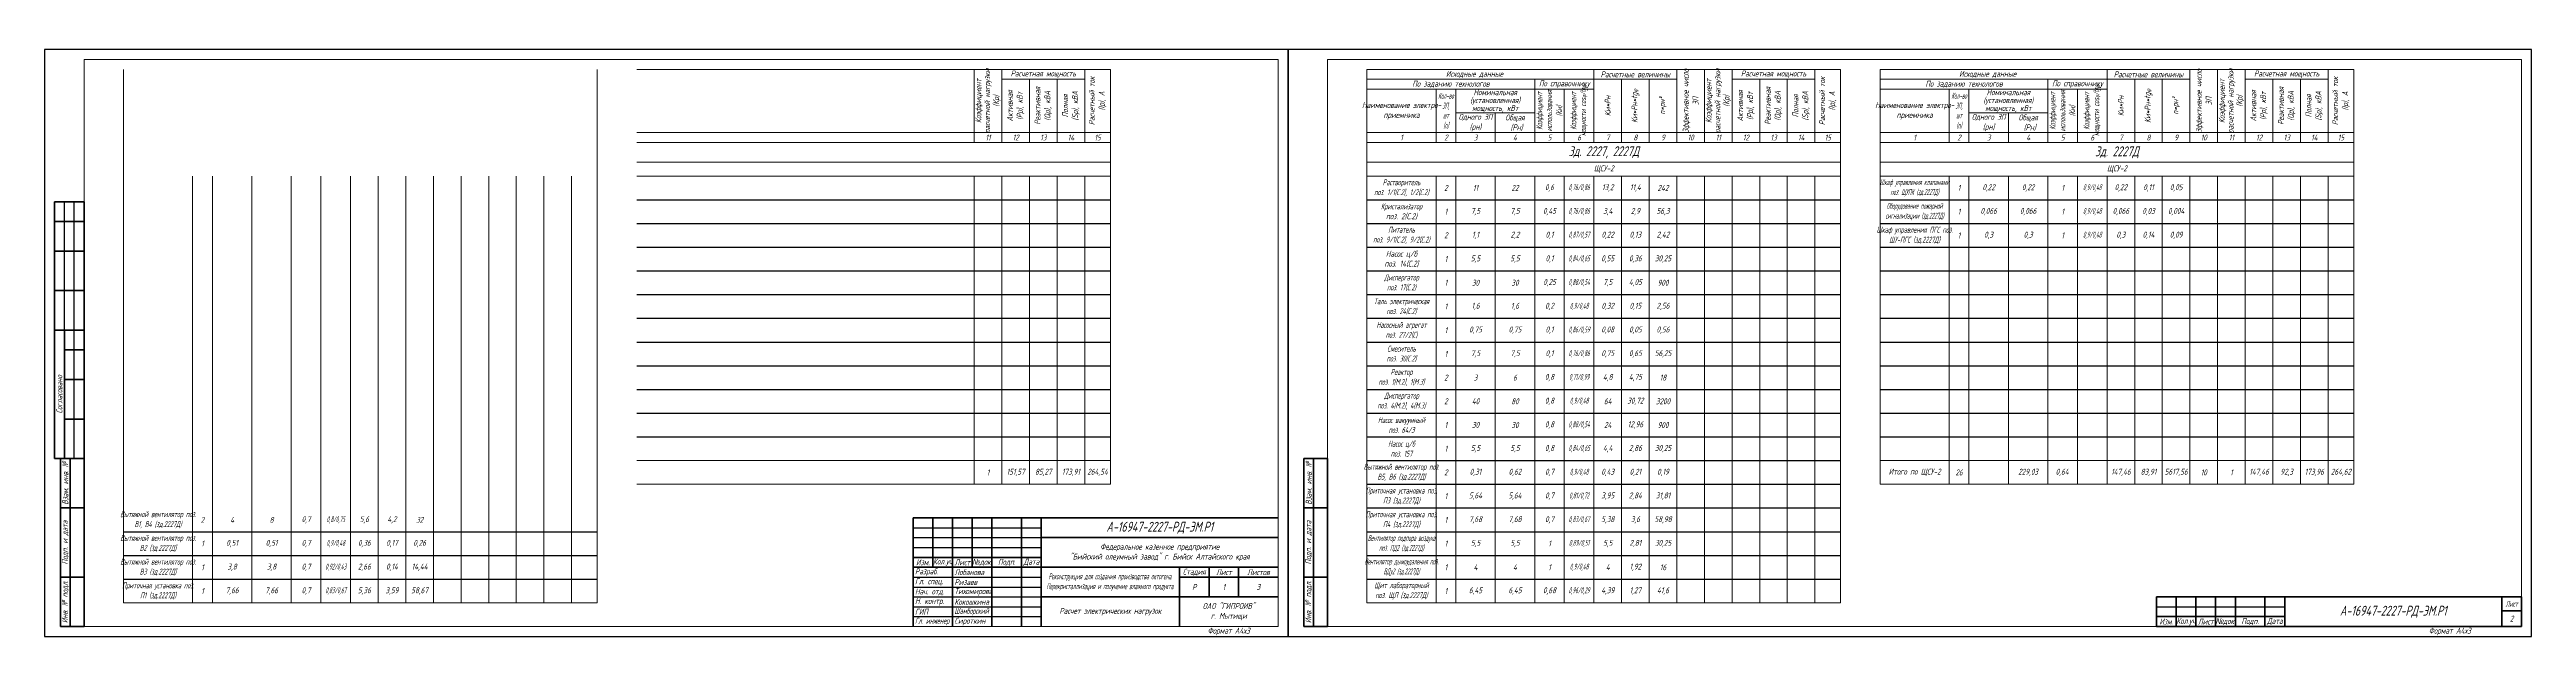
# Model space of a CAD drawing. Header units: millimetres. Extents: x -14296 to 10264, y -13087 to -5602.
# Drawn here: x 397 to 1652, y -13087 to -12790 of the extents above; entities that cross this region are included whole.
import ezdxf

# ---------------------------------------------------------------- set-up
doc = ezdxf.new("R2010")
doc.units = ezdxf.units.MM
for name, color, linetype, lineweight in [('Рамка толстая', 7, 'Continuous', 15), ('Рамка тонкая', 5, 'Continuous', 25), ('ТаБлица', 253, 'Continuous', 15), ('Текст', 7, 'Continuous', 20), ('Штампы', 252, 'Continuous', 25)]:
    doc.layers.add(name, color=color, linetype=linetype, lineweight=lineweight)
doc.styles.add('Simplex', font='simplex.shx', dxfattribs={"width": 0.7, "oblique": 15})

# ---------------------------------------------------------------- blocks, each defined once
blk = doc.blocks.new('A$C7D080345')
at = {"layer": 'Рамка толстая'}
for p, q in [((20, 292), (20, 5)), ((625, 292), (20, 292)), ((625, 5), (625, 292)), ((20, 5), (625, 5))]:
    blk.add_line(p, q, dxfattribs=at)
at = {"layer": 'Рамка тонкая'}
for p, q in [((0, 297), (0, 0)), ((630, 297), (0, 297)), ((630, 0), (630, 297)), ((0, 0), (630, 0))]:
    blk.add_line(p, q, dxfattribs=at)
blk = doc.blocks.new('*T1003')
at = {"layer": 'Штампы', "color": 0, "linetype": 'ByBlock', "lineweight": 60, "transparency": 16777216}
for p, q in [((0, 0), (0, 85)), ((0, 85), (12, 85)), ((5, 0), (5, 85)), ((12, 0), (12, 85)), ((0, 60), (12, 60)), ((0, 25), (12, 25)), ((0, 0), (12, 0))]:
    blk.add_line(p, q, dxfattribs=at)
at = {"layer": 'Штампы', "color": 2, "transparency": 16777216, "char_height": 3, "attachment_point": 5, "rotation": 90, "style": 'Simplex'}
for s, insert, width in [('Взам. инв. {\\Fgost|c204;№}', (2.5, 72.5), 25), ('Подп. и дата', (2.5, 42.5), 35), ('Инв. {\\Fgost|c204;№} подл.', (2.5, 12.5), 25)]:
    blk.add_mtext(s, dxfattribs=dict(at, insert=insert, width=width))
blk = doc.blocks.new('*T1030')
at = {"layer": 'Штампы', "color": 0, "linetype": 'ByBlock', "lineweight": 60, "transparency": 16777216}
for p, q in [((0, 0), (0, 130)), ((0, 130), (15, 130)), ((15, 0), (15, 130)), ((0, 120), (15, 120)), ((0, 105), (15, 105)), ((0, 85), (15, 85)), ((0, 65), (15, 65)), ((5, 0), (5, 65)), ((5, 55), (15, 55)), ((5, 40), (15, 40)), ((5, 20), (15, 20)), ((0, 0), (15, 0))]:
    blk.add_line(p, q, dxfattribs=at)
at = {"layer": 'Штампы', "color": 5, "linetype": 'ByBlock', "lineweight": 25, "transparency": 16777216}
for p, q in [((5, 65), (5, 130)), ((10, 0), (10, 130))]:
    blk.add_line(p, q, dxfattribs=at)
at = {"layer": 'Штампы', "color": 2, "transparency": 16777216, "insert": (2.5, 32.5), "char_height": 3, "width": 61, "attachment_point": 5, "rotation": 90, "style": 'Simplex'}
blk.add_mtext('Согласовано', dxfattribs=at)
blk = doc.blocks.new('*T1031')
at = {"layer": 'Штампы', "color": 0, "linetype": 'ByBlock', "lineweight": 60, "transparency": 16777216}
for p, q in [((0, 0), (0, 85)), ((0, 85), (12, 85)), ((5, 0), (5, 85)), ((12, 0), (12, 85)), ((0, 60), (12, 60)), ((0, 25), (12, 25)), ((0, 0), (12, 0))]:
    blk.add_line(p, q, dxfattribs=at)
at = {"layer": 'Штампы', "color": 2, "transparency": 16777216, "char_height": 3, "attachment_point": 5, "rotation": 90, "style": 'Simplex'}
for s, insert, width in [('Взам. инв. {\\Fgost|c204;№}', (2.5, 72.5), 25), ('Подп. и дата', (2.5, 42.5), 35), ('Инв. {\\Fgost|c204;№} подл.', (2.5, 12.5), 25)]:
    blk.add_mtext(s, dxfattribs=dict(at, insert=insert, width=width))

msp = doc.modelspace()

# ---------------------------------------------------------------- linework, layer by layer
at = {"layer": 'Рамка тонкая'}
for p, q in [((694.28378, -12865.74064), (934.28378, -12865.74064)), ((1064.28378, -12865.74064), (1304.28378, -12865.74064)), ((1324.28378, -12865.74064), (1564.28378, -12865.74064)), ((694.28378, -12877.74064), (934.28378, -12877.74064)), ((1064.28378, -12877.74064), (1304.28378, -12877.74064)), ((1324.28378, -12877.74064), (1564.28378, -12877.74064)), ((694.28378, -12889.74064), (934.28378, -12889.74064)), ((1064.28378, -12889.74064), (1304.28378, -12889.74064)), ((1324.28378, -12889.74064), (1564.28378, -12889.74064)), ((694.28378, -12901.74064), (934.28378, -12901.74064)), ((694.28378, -12913.74064), (934.28378, -12913.74064)), ((1064.28378, -12901.74064), (1304.28378, -12901.74064)), ((1064.28378, -12913.74064), (1304.28378, -12913.74064)), ((1324.28378, -12901.74064), (1564.28378, -12901.74064)), ((1324.28378, -12913.74064), (1564.28378, -12913.74064)), ((694.28378, -12925.74064), (934.28378, -12925.74064)), ((1064.28378, -12925.74064), (1304.28378, -12925.74064)), ((1324.28378, -12925.74064), (1564.28378, -12925.74064)), ((694.28378, -12937.74064), (934.28378, -12937.74064)), ((1064.28378, -12937.74064), (1304.28378, -12937.74064)), ((1324.28378, -12937.74064), (1564.28378, -12937.74064)), ((694.28378, -12949.74064), (934.28378, -12949.74064)), ((1064.28378, -12949.74064), (1304.28378, -12949.74064)), ((1324.28378, -12949.74064), (1564.28378, -12949.74064)), ((694.28378, -12961.74064), (934.28378, -12961.74064)), ((1064.28378, -12961.74064), (1304.28378, -12961.74064)), ((1324.28378, -12961.74064), (1564.28378, -12961.74064)), ((694.28378, -12973.74064), (934.28378, -12973.74064)), ((1064.28378, -12973.74064), (1304.28378, -12973.74064)), ((1324.28378, -12973.74064), (1564.28378, -12973.74064)), ((694.28378, -12985.74064), (934.28378, -12985.74064)), ((1064.28378, -12985.74064), (1304.28378, -12985.74064)), ((1324.28378, -12985.74064), (1564.28378, -12985.74064)), ((1064.28378, -12997.74064), (1304.28378, -12997.74064)), ((1064.28378, -13009.74064), (1304.28378, -13009.74064)), ((1064.28378, -13021.74064), (1304.28378, -13021.74064)), ((434.28378, -13033.74064), (674.28378, -13033.74064)), ((1064.28378, -13033.74064), (1304.28378, -13033.74064)), ((434.28378, -13045.74064), (674.28378, -13045.74064)), ((1064.28378, -13045.74064), (1304.28378, -13045.74064)), ((434.28378, -13057.74064), (674.28378, -13057.74064)), ((1064.28378, -13057.74064), (1304.28378, -13057.74064))]:
    msp.add_line(p, q, dxfattribs=at)
at = {"layer": 'ТаБлица'}
for p, q in [((434.28378, -12799.74064), (434.28378, -13069.74064)), ((674.28378, -13069.74064), (674.28378, -12799.74064)), ((694.28378, -12799.74064), (934.28378, -12799.74064)), ((865.28378, -12799.74064), (865.28378, -12836.74064)), ((879.28378, -12799.74064), (879.28378, -12836.74064)), ((921.28378, -12799.74064), (921.28378, -12836.74064)), ((934.28378, -13009.74064), (934.28378, -12799.74064)), ((1064.28378, -12799.74064), (1304.28378, -12799.74064)), ((1064.28378, -12799.74064), (1064.28378, -13069.74064)), ((1179.28378, -12799.74064), (1179.28378, -12836.74064)), ((1221.28378, -12799.74064), (1221.28378, -12836.74064)), ((1235.28378, -12799.74064), (1235.28378, -12836.74064)), ((1249.28378, -12799.74064), (1249.28378, -12836.74064)), ((1291.28378, -12799.74064), (1291.28378, -12836.74064)), ((1304.28378, -13069.74064), (1304.28378, -12799.74064)), ((1324.28378, -12799.74064), (1564.28378, -12799.74064)), ((1324.28378, -12799.74064), (1324.28378, -13009.74064)), ((1439.28378, -12799.74064), (1439.28378, -12836.74064)), ((1481.28378, -12799.74064), (1481.28378, -12836.74064)), ((1495.28378, -12799.74064), (1495.28378, -12836.74064)), ((1509.28378, -12799.74064), (1509.28378, -12836.74064)), ((1551.28378, -12799.74064), (1551.28378, -12836.74064)), ((1564.28378, -13009.74064), (1564.28378, -12799.74064)), ((879.28378, -12804.74064), (921.28378, -12804.74064)), ((893.28378, -12804.74064), (893.28378, -12836.74064)), ((907.28378, -12804.74064), (907.28378, -12836.74064)), ((1064.28378, -12804.74064), (1221.28378, -12804.74064)), ((1064.28378, -12809.74064), (1179.28378, -12809.74064)), ((1099.28378, -12809.74064), (1099.28378, -12836.74064)), ((1109.28378, -12809.74064), (1109.28378, -12836.74064)), ((1149.28378, -12804.74064), (1149.28378, -12836.74064)), ((1164.28378, -12809.74064), (1164.28378, -12836.74064)), ((1193.28378, -12804.74064), (1193.28378, -12836.74064)), ((1207.28378, -12804.74064), (1207.28378, -12836.74064)), ((1249.28378, -12804.74064), (1291.28378, -12804.74064)), ((1263.28378, -12804.74064), (1263.28378, -12836.74064)), ((1277.28378, -12804.74064), (1277.28378, -12836.74064)), ((1324.28378, -12804.74064), (1481.28378, -12804.74064)), ((1324.28378, -12809.74064), (1439.28378, -12809.74064)), ((1359.28378, -12809.74064), (1359.28378, -12836.74064)), ((1369.28378, -12809.74064), (1369.28378, -12836.74064)), ((1409.28378, -12804.74064), (1409.28378, -12836.74064)), ((1424.28378, -12809.74064), (1424.28378, -12836.74064)), ((1453.28378, -12804.74064), (1453.28378, -12836.74064)), ((1467.28378, -12804.74064), (1467.28378, -12836.74064)), ((1509.28378, -12804.74064), (1551.28378, -12804.74064)), ((1523.28378, -12804.74064), (1523.28378, -12836.74064)), ((1537.28378, -12804.74064), (1537.28378, -12836.74064)), ((1109.28378, -12821.74064), (1149.28378, -12821.74064)), ((1129.28378, -12821.74064), (1129.28378, -12836.74064)), ((1369.28378, -12821.74064), (1409.28378, -12821.74064)), ((1389.28378, -12821.74064), (1389.28378, -12836.74064)), ((694.28378, -12831.74064), (934.28378, -12831.74064)), ((694.28378, -12836.74064), (934.28378, -12836.74064)), ((1064.28378, -12831.74064), (1304.28378, -12831.74064)), ((1064.28378, -12836.74064), (1304.28378, -12836.74064)), ((1324.28378, -12831.74064), (1564.28378, -12831.74064)), ((1324.28378, -12836.74064), (1564.28378, -12836.74064)), ((694.28378, -12846.74064), (934.28378, -12846.74064)), ((1064.28378, -12846.74064), (1304.28378, -12846.74064)), ((1324.28378, -12846.74064), (1564.28378, -12846.74064)), ((469.28378, -12853.74064), (469.28378, -13069.74064)), ((479.28378, -12853.74064), (479.28378, -13069.74064)), ((499.28378, -12853.74064), (499.28378, -13069.74064)), ((519.28378, -12853.74064), (519.28378, -13069.74064)), ((534.28378, -12853.74064), (534.28378, -13069.74064)), ((549.28378, -12853.74064), (549.28378, -13069.74064)), ((563.28378, -12853.74064), (563.28378, -13069.74064)), ((577.28378, -12853.74064), (577.28378, -13069.74064)), ((591.28378, -12853.74064), (591.28378, -13069.74064)), ((605.28378, -12853.74064), (605.28378, -13069.74064)), ((619.28378, -12853.74064), (619.28378, -13069.74064)), ((633.28378, -12853.74064), (633.28378, -13069.74064)), ((647.28378, -12853.74064), (647.28378, -13069.74064)), ((661.28378, -12853.74064), (661.28378, -13069.74064)), ((694.28378, -12853.74064), (934.28378, -12853.74064)), ((865.28378, -12853.74064), (865.28378, -13009.74064)), ((879.28378, -12853.74064), (879.28378, -13009.74064)), ((893.28378, -12853.74064), (893.28378, -13009.74064)), ((907.28378, -12853.74064), (907.28378, -13009.74064)), ((921.28378, -12853.74064), (921.28378, -13009.74064)), ((1064.28378, -12853.74064), (1304.28378, -12853.74064)), ((1099.28378, -12853.74064), (1099.28378, -13069.74064)), ((1109.28378, -12853.74064), (1109.28378, -13069.74064)), ((1129.28378, -12853.74064), (1129.28378, -13069.74064)), ((1149.28378, -12853.74064), (1149.28378, -13069.74064)), ((1164.28378, -12853.74064), (1164.28378, -13069.74064)), ((1179.28378, -12853.74064), (1179.28378, -13069.74064)), ((1193.28378, -12853.74064), (1193.28378, -13069.74064)), ((1207.28378, -12853.74064), (1207.28378, -13069.74064)), ((1221.28378, -12853.74064), (1221.28378, -13069.74064)), ((1235.28378, -12853.74064), (1235.28378, -13069.74064)), ((1249.28378, -12853.74064), (1249.28378, -13069.74064)), ((1263.28378, -12853.74064), (1263.28378, -13069.74064)), ((1277.28378, -12853.74064), (1277.28378, -13069.74064)), ((1291.28378, -12853.74064), (1291.28378, -13069.74064)), ((1324.28378, -12853.74064), (1564.28378, -12853.74064)), ((1359.28378, -12853.74064), (1359.28378, -13009.74064)), ((1369.28378, -12853.74064), (1369.28378, -13009.74064)), ((1389.28378, -12853.74064), (1389.28378, -13009.74064)), ((1409.28378, -12853.74064), (1409.28378, -13009.74064)), ((1424.28378, -12853.74064), (1424.28378, -13009.74064)), ((1439.28378, -12853.74064), (1439.28378, -13009.74064)), ((1453.28378, -12853.74064), (1453.28378, -13009.74064)), ((1467.28378, -12853.74064), (1467.28378, -13009.74064)), ((1481.28378, -12853.74064), (1481.28378, -13009.74064)), ((1495.28378, -12853.74064), (1495.28378, -13009.74064)), ((1509.28378, -12853.74064), (1509.28378, -13009.74064)), ((1523.28378, -12853.74064), (1523.28378, -13009.74064)), ((1537.28378, -12853.74064), (1537.28378, -13009.74064)), ((1551.28378, -12853.74064), (1551.28378, -13009.74064)), ((694.28378, -12997.74064), (934.28378, -12997.74064)), ((1324.28378, -12997.74064), (1564.28378, -12997.74064)), ((694.28378, -13009.74064), (934.28378, -13009.74064)), ((1324.28378, -13009.74064), (1564.28378, -13009.74064)), ((434.28378, -13069.74064), (674.28378, -13069.74064)), ((1064.28378, -13069.74064), (1304.28378, -13069.74064))]:
    msp.add_line(p, q, dxfattribs=at)
at = {"layer": 'Штампы', "lineweight": 60}
for p, q in [((414.28378, -13026.74064), (414.28378, -13081.74064)), ((834.28378, -13026.74064), (1019.28378, -13026.74064)), ((834.28378, -13026.74064), (834.28378, -13081.74064)), ((844.28378, -13026.74064), (844.28378, -13051.74064)), ((854.28378, -13026.74064), (854.28378, -13081.74064)), ((864.28378, -13026.74064), (864.28378, -13051.74064)), ((874.28378, -13026.74064), (874.28378, -13081.74064)), ((889.28378, -13026.74064), (889.28378, -13081.74064)), ((899.28378, -13026.74064), (899.28378, -13081.74064)), ((1044.28378, -13026.74064), (1044.28378, -13081.74064)), ((899.28378, -13036.74064), (1019.28378, -13036.74064)), ((834.28378, -13046.74064), (899.28378, -13046.74064)), ((834.28378, -13051.74064), (1019.28378, -13051.74064)), ((969.28378, -13051.74064), (969.28378, -13081.74064)), ((984.28378, -13051.74064), (984.28378, -13066.74064)), ((999.28378, -13051.74064), (999.28378, -13066.74064)), ((969.28378, -13056.74064), (1019.28378, -13056.74064)), ((899.28378, -13066.74064), (1019.28378, -13066.74064)), ((1464.28378, -13066.74064), (1649.28378, -13066.74064)), ((1464.28378, -13066.74064), (1464.28378, -13081.74064)), ((1464.28378, -13076.74064), (1529.28378, -13076.74064)), ((1474.28378, -13066.74064), (1474.28378, -13081.74064)), ((1484.28378, -13066.74064), (1484.28378, -13081.74064)), ((1494.28378, -13066.74064), (1494.28378, -13081.74064)), ((1504.28378, -13066.74064), (1504.28378, -13081.74064)), ((1519.28378, -13066.74064), (1519.28378, -13081.74064)), ((1529.28378, -13066.74064), (1529.28378, -13081.74064)), ((1639.28378, -13066.74064), (1649.28378, -13066.74064)), ((1639.28378, -13066.74064), (1639.28378, -13081.74064)), ((1639.28378, -13073.74064), (1649.28378, -13073.74064)), ((1649.28378, -13066.74064), (1649.28378, -13081.74064)), ((1649.28378, -13066.74064), (1649.28378, -13081.74064)), ((1464.28378, -13081.74064), (1649.28378, -13081.74064)), ((1639.28378, -13081.74064), (1649.28378, -13081.74064))]:
    msp.add_line(p, q, dxfattribs=at)
at = {"layer": 'Штампы', "color": 5}
for p, q in [((834.28378, -13031.74064), (899.28378, -13031.74064)), ((834.28378, -13036.74064), (899.28378, -13036.74064)), ((834.28378, -13041.74064), (899.28378, -13041.74064)), ((834.28378, -13056.74064), (899.28378, -13056.74064)), ((834.28378, -13061.74064), (899.28378, -13061.74064)), ((834.28378, -13066.74064), (899.28378, -13066.74064)), ((834.28378, -13071.74064), (899.28378, -13071.74064)), ((834.28378, -13076.74064), (899.28378, -13076.74064)), ((1464.28378, -13071.74064), (1529.28378, -13071.74064))]:
    msp.add_line(p, q, dxfattribs=at)

# ---------------------------------------------------------------- block references
for name, p in [('A$C7D080345', (394.28379, -13086.74063)), ('A$C7D080345', (1024.28379, -13086.74063)), ('*T1030', (399.28378, -12996.74064)), ('*T1031', (402.28378, -13081.74064)), ('*T1003', (1032.28378, -13081.74064))]:
    msp.add_blockref(name, p)

# ---------------------------------------------------------------- texts
at = {"layer": 'Текст', "char_height": 3, "style": 'Simplex'}
for s, insert, width, attachment_point in [('Расчетная мощность', (900.28378, -12802.24064), 42, 5), ('Исходные данные', (1118.78378, -12802.24064), 109, 5), ('Расчетные величины', (1200.28378, -12802.24064), 42, 5), ('Расчетная мощность', (1270.28378, -12802.24064), 42, 5), ('Исходные данные', (1378.78378, -12802.24064), 109, 5), ('Расчетные величины', (1460.28378, -12802.24064), 42, 5), ('Расчетная мощность', (1530.28378, -12802.24064), 42, 5), ('По заданию технологов', (1106.78378, -12807.24064), 85, 5), ('{\\W0.7;По справочнику}', (1164.28378, -12807.24064), 30, 5), ('По заданию технологов', (1366.78378, -12807.24064), 85, 5), ('{\\W0.7;По справочнику}', (1424.28378, -12807.24064), 30, 5), ('Наименование электро-\\Pприемника', (1081.78378, -12820.74064), 35, 5), ('{\\W0.5;Кол-во ЭП, \\Pшт\\P(n)}', (1104.28378, -12820.74064), 10, 5), ('Одного ЭП (pн)', (1119.28378, -12826.74064), 20, 5), ('Общая\\P (Pн)', (1139.28378, -12826.74064), 20, 5), ('Наименование электро-\\Pприемника', (1341.78378, -12820.74064), 35, 5), ('{\\W0.5;Кол-во ЭП, \\Pшт\\P(n)}', (1364.28378, -12820.74064), 10, 5), ('Одного ЭП (pн)', (1379.28378, -12826.74064), 20, 5), ('Общая\\P (Pн)', (1399.28378, -12826.74064), 20, 5), ('11', (872.28378, -12834.24064), 14, 5), ('12', (886.28378, -12834.24064), 14, 5), ('13', (900.28378, -12834.24064), 14, 5), ('14', (914.28378, -12834.24064), 14, 5), ('15', (927.78378, -12834.24064), 13, 5), ('1', (1081.78378, -12834.24064), 35, 5), ('2', (1104.28378, -12834.24064), 10, 5), ('3', (1119.28378, -12834.24064), 20, 5), ('4', (1139.28378, -12834.24064), 20, 5), ('5', (1156.78378, -12834.24064), 15, 5), ('6', (1171.78378, -12834.24064), 15, 5), ('7', (1186.28378, -12834.24064), 14, 5), ('8', (1200.28378, -12834.24064), 14, 5), ('9', (1214.28378, -12834.24064), 14, 5), ('10', (1228.28378, -12834.24064), 14, 5), ('11', (1242.28378, -12834.24064), 14, 5), ('12', (1256.28378, -12834.24064), 14, 5), ('13', (1270.28378, -12834.24064), 14, 5), ('14', (1284.28378, -12834.24064), 14, 5), ('15', (1297.78378, -12834.24064), 13, 5), ('1', (1341.78378, -12834.24064), 35, 5), ('2', (1364.28378, -12834.24064), 10, 5), ('3', (1379.28378, -12834.24064), 20, 5), ('4', (1399.28378, -12834.24064), 20, 5), ('5', (1416.78378, -12834.24064), 15, 5), ('6', (1431.78378, -12834.24064), 15, 5), ('7', (1446.28378, -12834.24064), 14, 5), ('8', (1460.28378, -12834.24064), 14, 5), ('9', (1474.28378, -12834.24064), 14, 5), ('10', (1488.28378, -12834.24064), 14, 5), ('11', (1502.28378, -12834.24064), 14, 5), ('12', (1516.28378, -12834.24064), 14, 5), ('13', (1530.28378, -12834.24064), 14, 5), ('14', (1544.28378, -12834.24064), 14, 5), ('15', (1557.78378, -12834.24064), 13, 5), ('ЩСУ-2', (1184.28378, -12850.24064), 240, 5), ('ЩСУ-2', (1444.28378, -12850.24064), 240, 5), ('{\\W0.6;Растворитель \\Pпоз. 1/1(С.2), 1/2(С.2)}', (1081.78378, -12859.74064), 35, 5), ('2', (1104.28378, -12859.74064), 10, 5), ('11', (1119.28378, -12859.74064), 20, 5), ('22', (1139.28378, -12859.74064), 20, 5), ('0,6', (1156.78378, -12859.74064), 15, 5), ('{\\W0.5;0,76/0,86}', (1171.78378, -12859.74064), 15, 5), ('13,2', (1186.28378, -12859.74064), 14, 5), ('11,4', (1200.28378, -12859.74064), 14, 5), ('242', (1214.28378, -12859.74064), 14, 5), ('{\\W0.5;Шкаф управления клапанами поз. ЩУПК (зд.2227Д)}', (1341.78378, -12859.74064), 35, 5), ('1', (1364.28378, -12859.74064), 10, 5), ('0,22', (1379.28378, -12859.74064), 20, 5), ('0,22', (1399.28378, -12859.74064), 20, 5), ('1', (1416.78378, -12859.74064), 15, 5), ('{\\W0.5;0,9/0,48}', (1431.78378, -12859.74064), 15, 5), ('0,22', (1446.28378, -12859.74064), 14, 5), ('0,11', (1460.28378, -12859.74064), 14, 5), ('0,05', (1474.28378, -12859.74064), 14, 5), ('{\\W0.6;Кристализатор \\P}поз. 2(С.2)', (1081.78378, -12871.74064), 35, 5), ('1', (1104.28378, -12871.74064), 10, 5), ('7,5', (1119.28378, -12871.74064), 20, 5), ('7,5', (1139.28378, -12871.74064), 20, 5), ('0,45', (1156.78378, -12871.74064), 15, 5), ('{\\W0.5;0,76/0,86}', (1171.78378, -12871.74064), 15, 5), ('3,4', (1186.28378, -12871.74064), 14, 5), ('2,9', (1200.28378, -12871.74064), 14, 5), ('56,3', (1214.28378, -12871.74064), 14, 5), ('{\\W0.5;Оборудование пожарной сигнализации (зд.2227Д)}', (1341.78378, -12871.74064), 35, 5), ('1', (1364.28378, -12871.74064), 10, 5), ('0,066', (1379.28378, -12871.74064), 20, 5), ('0,066', (1399.28378, -12871.74064), 20, 5), ('1', (1416.78378, -12871.74064), 15, 5), ('{\\W0.5;0,9/0,48}', (1431.78378, -12871.74064), 15, 5), ('0,066', (1446.28378, -12871.74064), 14, 5), ('0,03', (1460.28378, -12871.74064), 14, 5), ('0,004', (1474.28378, -12871.74064), 14, 5), ('{\\W0.6;Питатель\\Pпоз. 9/1(С.2), 9/2(С.2)}', (1081.78378, -12883.74064), 35, 5), ('2', (1104.28378, -12883.71401), 10, 5), ('1,1', (1119.28378, -12883.74064), 20, 5), ('2,2', (1139.28378, -12883.74064), 20, 5), ('0,1', (1156.78378, -12883.74064), 15, 5), ('{\\W0.5;0,87/0,57}', (1171.78378, -12883.71401), 15, 5), ('0,22', (1186.28378, -12883.71401), 14, 5), ('0,13', (1200.28378, -12883.71401), 14, 5), ('2,42', (1214.28378, -12883.71401), 14, 5), ('{\\W0.6;Шкаф управления ПГС поз. ШУ-ПГС (зд.2227Д)}', (1341.78378, -12883.74064), 35, 5), ('1', (1364.28378, -12883.74064), 10, 5), ('0,3', (1379.28378, -12883.74064), 20, 5), ('0,3', (1399.28378, -12883.74064), 20, 5), ('1', (1416.78378, -12883.74064), 15, 5), ('{\\W0.5;0,9/0,48}', (1431.78378, -12883.74064), 15, 5), ('0,3', (1446.28378, -12883.74064), 14, 5), ('0,14', (1460.28378, -12883.74064), 14, 5), ('0,09', (1474.28378, -12883.74064), 14, 5), ('Насос ц/б\\Pпоз. 14(С.2)', (1081.78378, -12895.72733), 35, 5), ('1', (1104.28378, -12895.74064), 10, 5), ('5,5', (1119.28378, -12895.74064), 20, 5), ('5,5', (1139.28378, -12895.74064), 20, 5), ('0,1', (1156.78378, -12895.74064), 15, 5), ('{\\W0.5;0,84/0,65}', (1171.78378, -12895.74064), 15, 5), ('0,55', (1186.28378, -12895.74064), 14, 5), ('0,36', (1200.28378, -12895.74064), 14, 5), ('30,25', (1214.28378, -12895.74064), 14, 5), ('{\\W0.6;Диспергатор\\Pпоз. 17(С.2)}', (1081.78378, -12907.74064), 35, 5), ('1', (1104.28378, -12907.74064), 10, 5), ('30', (1119.28378, -12907.74064), 20, 5), ('30', (1139.28378, -12907.74064), 20, 5), ('0,25', (1156.78378, -12907.74064), 15, 5), ('{\\W0.5;0,88/0,54}', (1171.78378, -12907.74064), 15, 5), ('7,5', (1186.28378, -12907.74064), 14, 5), ('4,05', (1200.28378, -12907.74064), 14, 5), ('900', (1214.28378, -12907.74064), 14, 5), ('{\\W0.6;Таль электрическая\\Pпоз. 24(С.2)}', (1081.78378, -12919.74064), 35, 5), ('1', (1104.28378, -12919.74064), 10, 5), ('1,6', (1119.28378, -12919.74064), 20, 5), ('1,6', (1139.28378, -12919.74064), 20, 5), ('0,2', (1156.78378, -12919.74064), 15, 5), ('{\\W0.5;0,9/0,48}', (1171.78378, -12919.74064), 15, 5), ('0,32', (1186.28378, -12919.74064), 14, 5), ('0,15', (1200.28378, -12919.74064), 14, 5), ('2,56', (1214.28378, -12919.74064), 14, 5), ('{\\W0.6;Насосный агрегат\\Pпоз. 27/2(С)}', (1081.78378, -12931.74064), 35, 5), ('1', (1104.28378, -12931.74064), 10, 5), ('0,75', (1119.28378, -12931.74064), 20, 5), ('0,75', (1139.28378, -12931.74064), 20, 5), ('0,1', (1156.78378, -12931.74064), 15, 5), ('{\\W0.5;0,86/0,59}', (1171.78378, -12931.74064), 15, 5), ('0,08', (1186.28378, -12931.74064), 14, 5), ('0,05', (1200.28378, -12931.74064), 14, 5), ('0,56', (1214.28378, -12931.74064), 14, 5), ('{\\W0.6;Реактор\\Pпоз. 1(М.2), 1(М.3)}', (1081.78378, -12955.74064), 35, 5), ('{\\W0.6;Смеситель \\Pпоз. 30(С.2)}', (1081.78378, -12943.74064), 35, 5), ('1', (1104.28378, -12943.74064), 10, 5), ('7,5', (1119.28378, -12943.74064), 20, 5), ('7,5', (1139.28378, -12943.74064), 20, 5), ('0,1', (1156.78378, -12943.74064), 15, 5), ('{\\W0.5;0,76/0,86}', (1171.78378, -12943.74064), 15, 5), ('0,75', (1186.28378, -12943.74064), 14, 5), ('0,65', (1200.28378, -12943.74064), 14, 5), ('56,25', (1214.28378, -12943.74064), 14, 5), ('{\\W0.6;Диспергатор\\Pпоз. 4(М.2), 4(М.3)}', (1081.78378, -12967.74064), 35, 5), ('2', (1104.28378, -12955.74064), 10, 5), ('3', (1119.28378, -12955.74064), 20, 5), ('6', (1139.28378, -12955.74064), 20, 5), ('0,8', (1156.78378, -12955.74064), 15, 5), ('{\\W0.5;0,71/0,99}', (1171.78378, -12955.74064), 15, 5), ('4,8', (1186.28378, -12955.74064), 14, 5), ('4,75', (1200.28378, -12955.74064), 14, 5), ('18', (1214.28378, -12955.74064), 14, 5), ('{\\W0.6;Насос вакуумный \\Pпоз. 64/3}', (1081.78378, -12979.74064), 35, 5), ('2', (1104.28378, -12967.74064), 10, 5), ('40', (1119.28378, -12967.74064), 20, 5), ('80', (1139.28378, -12967.74064), 20, 5), ('0,8', (1156.78378, -12967.74064), 15, 5), ('{\\W0.5;0,9/0,48}', (1171.78378, -12967.74064), 15, 5), ('64', (1186.28378, -12967.74064), 14, 5), ('30,72', (1200.28378, -12967.74064), 14, 5), ('3200', (1214.28378, -12967.74064), 14, 5), ('{\\W0.6;Насос ц/б \\Pпоз. 157}', (1081.78378, -12991.74064), 35, 5), ('1', (1104.28378, -12979.74064), 10, 5), ('30', (1119.28378, -12979.74064), 20, 5), ('30', (1139.28378, -12979.74064), 20, 5), ('0,8', (1156.78378, -12979.74064), 15, 5), ('{\\W0.5;0,88/0,54}', (1171.78378, -12979.74064), 15, 5), ('24', (1186.28378, -12979.74064), 14, 5), ('12,96', (1200.28378, -12979.74064), 14, 5), ('900', (1214.28378, -12979.74064), 14, 5), ('{\\W0.6;Вытяжной вентилятор поз. В5, В6 (зд.2227Д)}', (1081.78378, -13003.74064), 35, 5), ('1', (1104.28378, -12991.74064), 10, 5), ('5,5', (1119.28378, -12991.74064), 20, 5), ('5,5', (1139.28378, -12991.74064), 20, 5), ('0,8', (1156.78378, -12991.74064), 15, 5), ('{\\W0.5;0,84/0,65}', (1171.78378, -12991.74064), 15, 5), ('4,4', (1186.28378, -12991.74064), 14, 5), ('2,86', (1200.28378, -12991.74064), 14, 5), ('30,25', (1214.28378, -12991.74064), 14, 5), ('{\\W0.6;Приточная установка поз. П3 (зд.2227Д)}', (1081.78378, -13015.74064), 35, 5), ('2', (1104.28378, -13003.74064), 10, 5), ('1', (1104.28378, -13015.74064), 10, 5), ('5,64', (1119.28378, -13015.74064), 20, 5), ('0,31', (1119.28378, -13003.74064), 20, 5), ('5,64', (1139.28378, -13015.74064), 20, 5), ('0,62', (1139.28378, -13003.74064), 20, 5), ('0,7', (1156.78378, -13003.74064), 15, 5), ('0,7', (1156.78378, -13015.74064), 15, 5), ('{\\W0.5;0,81/0,72}', (1171.78378, -13015.74064), 15, 5), ('{\\W0.5;0,9/0,48}', (1171.78378, -13003.74064), 15, 5), ('3,95', (1186.28378, -13015.74064), 14, 5), ('0,43', (1186.28378, -13003.74064), 14, 5), ('2,84', (1200.28378, -13015.74064), 14, 5), ('0,21', (1200.28378, -13003.74064), 14, 5), ('31,81', (1214.28378, -13015.74064), 14, 5), ('0,19', (1214.28378, -13003.74064), 14, 5), ('{\\W0.6;Вытяжной вентилятор поз. В1, В4 (зд.2227Д)}', (451.78378, -13027.74064), 35, 5), ('2', (474.28378, -13027.74064), 10, 5), ('4', (489.28378, -13027.74064), 20, 5), ('8', (509.28378, -13027.74064), 20, 5), ('0,7', (526.78378, -13027.74064), 15, 5), ('{\\W0.5;0,8/0,75}', (541.78378, -13027.74064), 15, 5), ('5,6', (556.28378, -13027.74064), 14, 5), ('4,2', (570.28378, -13027.74064), 14, 5), ('32', (584.28378, -13027.74064), 14, 5), ('{\\W0.6;Приточная установка поз. П4 (зд.2227Д)}', (1081.78378, -13027.74064), 35, 5), ('1', (1104.28378, -13027.74064), 10, 5), ('7,68', (1119.28378, -13027.74064), 20, 5), ('7,68', (1139.28378, -13027.74064), 20, 5), ('0,7', (1156.78378, -13027.74064), 15, 5), ('{\\W0.5;0,83/0,67}', (1171.78378, -13027.74064), 15, 5), ('5,38', (1186.28378, -13027.74064), 14, 5), ('3,6', (1200.28378, -13027.74064), 14, 5), ('58,98', (1214.28378, -13027.74064), 14, 5), ('{\\W0.6;Вытяжной вентилятор поз. В2 (зд.2227Д)}', (451.78378, -13039.74064), 35, 5), ('1', (474.28378, -13039.74064), 10, 5), ('0,51', (489.28378, -13039.74064), 20, 5), ('0,51', (509.28378, -13039.74064), 20, 5), ('0,7', (526.78378, -13039.74064), 15, 5), ('{\\W0.5;0,9/0,48}', (541.78378, -13039.74064), 15, 5), ('0,36', (556.28378, -13039.74064), 14, 5), ('0,17', (570.28378, -13039.74064), 14, 5), ('0,26', (584.28378, -13039.74064), 14, 5), ('{\\W0.5;Вентилятор подпора воздуха поз. ПД2 (зд.2227Д)}', (1081.78378, -13039.74064), 35, 5), ('1', (1104.28378, -13039.74064), 10, 5), ('5,5', (1119.28378, -13039.74064), 20, 5), ('5,5', (1139.28378, -13039.74064), 20, 5), ('1', (1156.78378, -13039.74064), 15, 5), ('{\\W0.5;0,89/0,51}', (1171.78378, -13039.74064), 15, 5), ('5,5', (1186.28378, -13039.74064), 14, 5), ('2,81', (1200.28378, -13039.74064), 14, 5), ('30,25', (1214.28378, -13039.74064), 14, 5), ('{\\W0.6;Вытяжной вентилятор поз. В3 (зд.2227Д)}', (451.78378, -13051.74064), 35, 5), ('1', (474.28378, -13051.74064), 10, 5), ('3,8', (489.28378, -13051.74064), 20, 5), ('3,8', (509.28378, -13051.74064), 20, 5), ('0,7', (526.78378, -13051.74064), 15, 5), ('{\\W0.5;0,92/0,43}', (541.78378, -13051.74064), 15, 5), ('2,66', (556.28378, -13051.74064), 14, 5), ('0,14', (570.28378, -13051.74064), 14, 5), ('14,44', (584.28378, -13051.74064), 14, 5), ('Изм.', (839.28378, -13049.24064), 10, 5), ('Кол.уч', (849.28378, -13049.24064), 10, 5), ('Лист', (859.28378, -13049.24064), 10, 5), ('{\\fArial|b0|i0|c204|p34;\\W0.7;№\\Fsimplex|c204;док.}', (869.28378, -13049.24064), 10, 5), ('Подп.', (881.78378, -13049.24064), 15, 5), ('{\\W0.7;Дата}', (894.28378, -13049.24064), 10, 5), ('Федеральное казенное предприятие\\P"Бийский олеумный завод" г. Бийск Алтайского края', (959.28378, -13044.24064), 120, 5), ('{\\W0.5;Вентилятор дымоудаления поз. ВДу2 (зд.2227Д)}', (1081.78378, -13051.74064), 35, 5), ('1', (1104.28378, -13051.74064), 10, 5), ('4', (1119.28378, -13051.74064), 20, 5), ('4', (1139.28378, -13051.74064), 20, 5), ('1', (1156.78378, -13051.74064), 15, 5), ('{\\W0.5;0,9/0,48}', (1171.78378, -13051.74064), 15, 5), ('4', (1186.28378, -13051.74064), 14, 5), ('1,92', (1200.28378, -13051.74064), 14, 5), ('16', (1214.28378, -13051.74064), 14, 5), ('{\\W0.6;Приточная установка поз. П1 (зд.2227Д)}', (451.78378, -13063.74064), 35, 5), ('1', (474.28378, -13063.74064), 10, 5), ('7,66', (489.28378, -13063.74064), 20, 5), ('7,66', (509.28378, -13063.74064), 20, 5), ('0,7', (526.78378, -13063.74064), 15, 5), ('{\\W0.5;0,83/0,67}', (541.78378, -13063.74064), 15, 5), ('5,36', (556.28378, -13063.74064), 14, 5), ('3,59', (570.28378, -13063.74064), 14, 5), ('58,67', (584.28378, -13063.74064), 14, 5), ('Разраб.', (835.28378, -13054.24064), 18, 4), ('Гл. спец.', (835.28378, -13059.24064), 18, 4), ('Нач. отд.', (835.28378, -13064.24064), 18, 4), ('Лобанова', (855.28378, -13054.24064), 18, 4), ('Ризаев', (855.28378, -13059.24064), 18, 4), ('Тихомирова', (855.28378, -13064.24064), 18, 4), ('{\\W0.5;Реконструкция для создания производства октогена.\\PПерекристаллизация и получение влажного продукта.}', (934.28378, -13059.24064), 70, 5), ('{\\W0.7;Стадия}', (976.78378, -13054.24064), 15, 5), ('Р', (976.78378, -13061.74064), 15, 5), ('Лист', (991.78378, -13054.24064), 15, 5), ('1', (991.78378, -13061.74064), 15, 5), ('Листов', (1009.28378, -13054.24064), 20, 5), ('3', (1009.28378, -13061.74064), 20, 5), ('{\\W0.6;Щит лабораторный\\Pпоз. ЩЛ (зд.2227Д)}', (1081.78378, -13063.74064), 35, 5), ('1', (1104.28378, -13063.74064), 10, 5), ('6,45', (1119.28378, -13063.74064), 20, 5), ('6,45', (1139.28378, -13063.74064), 20, 5), ('0,68', (1156.78378, -13063.74064), 15, 5), ('{\\W0.5;0,96/0,29}', (1171.78378, -13063.74064), 15, 5), ('4,39', (1186.28378, -13063.74064), 14, 5), ('1,27', (1200.28378, -13063.74064), 14, 5), ('41,6', (1214.28378, -13063.74064), 14, 5), ('Н. контр.', (835.28378, -13069.24064), 19, 4), ('ГИП', (835.28378, -13074.24064), 18, 4), ('{\\W0.6;Шамборский}', (855.28378, -13074.24064), 18, 4), ('Кокошкина', (855.28378, -13069.24064), 18, 4), ('Расчет электрических нагрузок', (934.28378, -13074.24064), 70, 5), ('{\\C2;ОАО "ГИПРОИВ"\\Pг. Мытищи}', (994.28378, -13074.24064), 50, 5), ('{\\W0.6;Гл. инженер}', (835.28378, -13079.24064), 18, 4), ('Сироткин', (855.28378, -13079.24064), 18, 4), ('Формат А4х3', (994.28378, -13084.24064), 50, 5)]:
    msp.add_mtext(s, dxfattribs=dict(at, insert=insert, width=width, attachment_point=attachment_point))
at = {"layer": 'Текст', "char_height": 3, "attachment_point": 5, "rotation": 90, "style": 'Simplex'}
for s, insert, width in [('Эффективное число ЭП', (1228.28378, -12815.74064), 32), ('Эффективное число ЭП', (1488.28378, -12815.74064), 32), ('Активная \\P(Рр), кВт', (886.28378, -12818.24064), 27), ('Реактивная \\P(Qр), кВА', (900.28378, -12818.24064), 27), ('Полная \\P(Sр), кВА', (914.28378, -12818.24064), 27), ('Расчетный ток \\P(Iр), А', (927.78378, -12815.74064), 32), ('{\\W0.6;Коэффициент использования (Ки)}', (1156.78378, -12820.74064), 22), ('{\\W0.6;Коэффициент мощности cos\\fArial|b0|i0|c0|p34;\\H0.66667x;φ\\Fgost|c204;\\H1.5x;/tg\\fArial|b0|i0|c0|p34;\\H0.66667x;φ}', (1171.78378, -12820.74064), 22), ('Ки*Pн*{\\W0.7;tg\\fArial|b0|i0|c0|p34;\\H0.66667x;\\W1;φ}', (1200.28378, -12818.24064), 27), ('Активная \\P(Рр), кВт', (1256.28378, -12818.24064), 27), ('Реактивная \\P(Qр), кВА', (1270.28378, -12818.24064), 27), ('Полная \\P(Sр), кВА', (1284.28378, -12818.24064), 27), ('Расчетный ток \\P(Iр), А', (1297.78378, -12815.74064), 32), ('{\\W0.6;Коэффициент использования (Ки)}', (1416.78378, -12820.74064), 22), ('{\\W0.6;Коэффициент мощности cos\\fArial|b0|i0|c0|p34;\\H0.66667x;φ\\Fgost|c204;\\H1.5x;/tg\\fArial|b0|i0|c0|p34;\\H0.66667x;φ}', (1431.78378, -12820.74064), 22), ('Ки*Pн*{\\W0.7;tg\\fArial|b0|i0|c0|p34;\\H0.66667x;\\W1;φ}', (1460.28378, -12818.24064), 27), ('Активная \\P(Рр), кВт', (1516.28378, -12818.24064), 27), ('Реактивная \\P(Qр), кВА', (1530.28378, -12818.24064), 27), ('Полная \\P(Sр), кВА', (1544.28378, -12818.24064), 27), ('Расчетный ток \\P(Iр), А', (1557.78378, -12815.74064), 32), ('Ки*Pн', (1186.28378, -12818.24064), 27), ('n*рн²', (1214.28378, -12818.24064), 27), ('Ки*Pн', (1446.28378, -12818.24064), 27), ('n*рн²', (1474.28378, -12818.24064), 27)]:
    msp.add_mtext(s, dxfattribs=dict(at, insert=insert, width=width))
at = {"layer": 'Текст', "char_height": 3, "width": 32, "attachment_point": 5, "rotation": 90, "line_spacing_factor": 0.9, "style": 'Simplex'}
for insert in [(872.28378, -12815.74064), (1242.28378, -12815.74064), (1502.28378, -12815.74064)]:
    msp.add_mtext('Коэффициент расчетной нагрузки (Кр)', dxfattribs=dict(at, insert=insert))
at = {"layer": 'Текст', "char_height": 3, "width": 40, "attachment_point": 5, "line_spacing_factor": 0.8, "style": 'Simplex'}
for insert in [(1129.28378, -12815.74064), (1389.28378, -12815.74064)]:
    msp.add_mtext('Номинальная  \\P(установленная) \\Pмощность, кВт', dxfattribs=dict(at, insert=insert))
at = {"layer": 'Текст', "lineweight": 35, "char_height": 5, "attachment_point": 5, "style": 'Simplex'}
for s, insert, width in [('Зд. 2227, 2227Д', (1184.28378, -12841.74064), 240), ('Зд. 2227Д', (1444.28378, -12841.74064), 240), ('А-16947-2227-РД-ЭМ.Р1', (959.28378, -13031.74064), 120), ('А-16947-2227-РД-ЭМ.Р1', (1584.28378, -13074.24064), 120)]:
    msp.add_mtext(s, dxfattribs=dict(at, insert=insert, width=width))
at = {"layer": 'Текст', "color": 4, "char_height": 3, "attachment_point": 5, "style": 'Simplex'}
for s, insert, width in [('1', (872.28378, -13003.74064), 14), ('151,57', (886.28378, -13003.74064), 14), ('85,27', (900.28378, -13003.74064), 14), ('173,91', (914.28378, -13003.74064), 14), ('264,54', (927.78378, -13003.74064), 13), ('Итого по ЩСУ-2', (1341.78378, -13003.74064), 35), ('26', (1364.28378, -13003.74064), 10), ('229,03', (1399.28378, -13003.74064), 20), ('0,64', (1416.53378, -13003.74064), 14.5), ('147,46', (1446.28378, -13003.74064), 14), ('83,91', (1460.28378, -13003.74064), 14), ('5617,56', (1474.28378, -13003.74064), 14), ('10', (1488.28378, -13003.74064), 14), ('1', (1502.28378, -13003.74064), 14), ('147,46', (1516.28378, -13003.74064), 14), ('92,3', (1530.28378, -13003.74064), 14), ('173,96', (1544.28378, -13003.74064), 14), ('264,62', (1557.78378, -13003.74064), 13)]:
    msp.add_mtext(s, dxfattribs=dict(at, insert=insert, width=width))
at = {"layer": 'Текст', "lineweight": 20, "char_height": 3, "style": 'Simplex'}
for s, insert, width, attachment_point in [('Изм.', (1469.28378, -13079.24064), 10, 5), ('Кол.уч', (1479.28378, -13079.24064), 10, 5), ('Лист', (1489.28378, -13079.24064), 10, 5), ('{\\fArial|b0|i0|c204|p34;\\W0.7;№\\Fsimplex|c204;док.}', (1499.28378, -13079.24064), 10, 5), ('Подп.', (1511.78378, -13079.24064), 15, 5), ('{\\W0.7;Дата}', (1524.28378, -13079.24064), 10, 5), ('Формат А4х3', (1602.28378, -13084.24064), 44, 4)]:
    msp.add_mtext(s, dxfattribs=dict(at, insert=insert, width=width, attachment_point=attachment_point))
at = {"layer": 'Штампы', "lineweight": 20, "char_height": 3, "width": 10, "attachment_point": 5, "style": 'Simplex'}
for s, insert in [('{\\Fgost|c204;\\C2;Лист}', (1644.28378, -13070.24064)), ('{\\C2;2}', (1644.28378, -13077.74064))]:
    msp.add_mtext(s, dxfattribs=dict(at, insert=insert))

doc.saveas('drawing.dxf')
